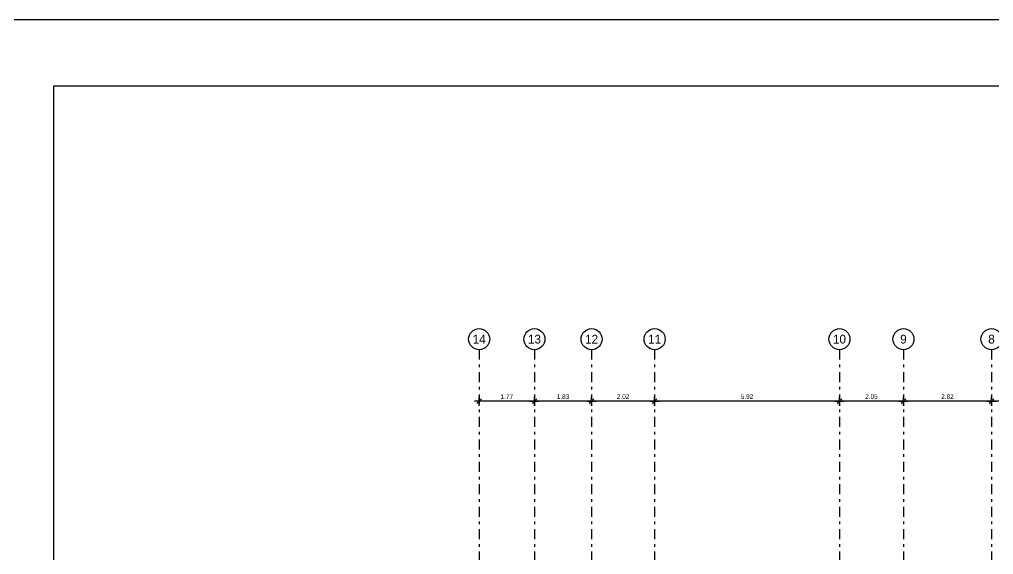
# Model space of a CAD drawing. Extents: x 185 to 567, y -69 to 170.
# Drawn here: x 290.57 to 328.01, y 149.44 to 170 of the extents above; entities that cross this region are included whole.
import ezdxf
from ezdxf.enums import TextEntityAlignment as Align

# ---------------------------------------------------------------- set-up
doc = ezdxf.new("R2010")
doc.units = 0
doc.header["$LTSCALE"] = 0.25
doc.header["$MEASUREMENT"] = 0
doc.header["$PDMODE"] = 35
doc.header["$PDSIZE"] = -1
doc.linetypes.add('B4-PLANS$0$DASHDOT', pattern=[25.4, 12.7, -6.35, 0, -6.35])
doc.linetypes.add('B4-PLANS$0$DOT2', pattern=[0.125, 0, -0.125])
doc.layers.get('0').update_dxf_attribs({"linetype": 'CONTINUOUS'})
doc.layers.get('Defpoints').update_dxf_attribs({"linetype": 'CONTINUOUS'})
for name, color, linetype in [('A-AX', 1, 'B4-PLANS$0$DASHDOT'), ('A-AXM', 4, 'CONTINUOUS'), ('A-EDM', 2, 'CONTINUOUS'), ('A-WL', 7, 'CONTINUOUS')]:
    doc.layers.add(name, color=color, linetype=linetype)
doc.styles.add('B4-PLANS$0$ROMANS', font='romans.shx')
doc.styles.add('B4-PLANS$0$XA', font='XARAB.SHX')
doc.styles.add('B4-PLANS$0$XARAB', font='xarab.shx')
doc.dimstyles.new('B4-PLANS$0$DIM100', dxfattribs={"dimtxt": 0.15, "dimasz": 0.12, "dimexe": 0.1, "dimexo": 0, "dimgap": 0.05, "dimtad": 1, "dimzin": 3, "dimdsep": 46, "dimtxsty": 'B4-PLANS$0$XARAB', "dimblk": 'B4-PLANS$0$DTICK', "dimcen": 0.09, "dimclrd": 256, "dimclre": 4, "dimclrt": 3, "dimadec": 0, "dimazin": 3, "dimtfac": 1, "dimtix": 1, "dimtmove": 2, "dimatfit": 0, "dimldrblk": 'B4-PLANS$0$DTICK', "dimfxl": 0.15, "dimtolj": 1, "dimtzin": 3, "dimlwd": -3, "dimlwe": -3, "dimarcsym": 0})

# ---------------------------------------------------------------- blocks, each defined once
blk = doc.blocks.new('B4-PLANS$0$ACRU1')
at = {"color": 2}
blk.add_circle((0, 0), 600, dxfattribs=at)
at = {"style": 'B4-PLANS$0$ROMANS'}
blk.add_attdef('A', text='', height=450, dxfattribs=at).set_placement((0, 0), align=Align.MIDDLE)
blk = doc.blocks.new('B4-PLANS$0$DTICK')
for p, q in [((-1.21, 0), (1.21, 0)), ((0, 1.21), (0, -1.21))]:
    blk.add_line(p, q)
at = {"color": 3}
blk.add_line((-0.63, -0.63), (0.63, 0.63), dxfattribs=at)
blk = doc.blocks.new('*D78')
at = {"layer": 'A-EDM', "color": 4, "linetype": 'B4-PLANS$0$DOT2', "lineweight": -3, "transparency": 16777216}
for p, q in [((-4.985, 8.435), (-4.985, 8.535)), ((0.085, 8.435), (0.085, 8.535))]:
    blk.add_line(p, q, dxfattribs=at)
at = {"layer": 'A-EDM', "lineweight": -3, "transparency": 16777216}
blk.add_line((-0.035, 8.435), (-4.865, 8.435), dxfattribs=at)
at = {"layer": 'Defpoints', "color": 0, "transparency": 16777216}
for p in [(-4.985, 8.435), (-4.985, 8.435), (0.085, 8.435)]:
    blk.add_point(p, dxfattribs=at)
at = {"layer": 'A-EDM', "lineweight": -3, "transparency": 16777216, "xscale": 0.12, "yscale": 0.12, "zscale": 0.12, "rotation": 180}
blk.add_blockref('B4-PLANS$0$DTICK', (-4.985, 8.435), dxfattribs=at)
at = {"layer": 'A-EDM', "lineweight": -3, "transparency": 16777216, "xscale": 0.12, "yscale": 0.12, "zscale": 0.12}
blk.add_blockref('B4-PLANS$0$DTICK', (0.085, 8.435), dxfattribs=at)
at = {"layer": 'A-EDM', "color": 3, "transparency": 16777216, "insert": (-2.45, 8.584), "char_height": 0.15, "attachment_point": 5, "style": 'B4-PLANS$0$XARAB'}
blk.add_mtext('\\A1;5.07', dxfattribs=at)
blk = doc.blocks.new('*D79')
at = {"layer": 'A-EDM', "color": 4, "linetype": 'B4-PLANS$0$DOT2', "lineweight": -3, "transparency": 16777216}
for p, q in [((-7.805, 8.435), (-7.805, 8.535)), ((-4.985, 8.435), (-4.985, 8.535))]:
    blk.add_line(p, q, dxfattribs=at)
at = {"layer": 'A-EDM', "lineweight": -3, "transparency": 16777216}
blk.add_line((-5.105, 8.435), (-7.685, 8.435), dxfattribs=at)
at = {"layer": 'Defpoints', "color": 0, "transparency": 16777216}
for p in [(-7.805, 8.435), (-7.805, 8.435), (-4.985, 8.435)]:
    blk.add_point(p, dxfattribs=at)
at = {"layer": 'A-EDM', "lineweight": -3, "transparency": 16777216, "xscale": 0.12, "yscale": 0.12, "zscale": 0.12, "rotation": 180}
blk.add_blockref('B4-PLANS$0$DTICK', (-7.805, 8.435), dxfattribs=at)
at = {"layer": 'A-EDM', "lineweight": -3, "transparency": 16777216, "xscale": 0.12, "yscale": 0.12, "zscale": 0.12}
blk.add_blockref('B4-PLANS$0$DTICK', (-4.985, 8.435), dxfattribs=at)
at = {"layer": 'A-EDM', "color": 3, "transparency": 16777216, "insert": (-6.395, 8.583), "char_height": 0.15, "attachment_point": 5, "style": 'B4-PLANS$0$XARAB'}
blk.add_mtext('\\A1;2.82', dxfattribs=at)
blk = doc.blocks.new('*D80')
at = {"layer": 'A-EDM', "color": 4, "linetype": 'B4-PLANS$0$DOT2', "lineweight": -3, "transparency": 16777216}
for p, q in [((-9.855, 8.435), (-9.855, 8.535)), ((-7.805, 8.435), (-7.805, 8.535))]:
    blk.add_line(p, q, dxfattribs=at)
at = {"layer": 'A-EDM', "lineweight": -3, "transparency": 16777216}
blk.add_line((-7.925, 8.435), (-9.735, 8.435), dxfattribs=at)
at = {"layer": 'Defpoints', "color": 0, "transparency": 16777216}
for p in [(-9.855, 8.435), (-9.855, 8.435), (-7.805, 8.435)]:
    blk.add_point(p, dxfattribs=at)
at = {"layer": 'A-EDM', "lineweight": -3, "transparency": 16777216, "xscale": 0.12, "yscale": 0.12, "zscale": 0.12, "rotation": 180}
blk.add_blockref('B4-PLANS$0$DTICK', (-9.855, 8.435), dxfattribs=at)
at = {"layer": 'A-EDM', "lineweight": -3, "transparency": 16777216, "xscale": 0.12, "yscale": 0.12, "zscale": 0.12}
blk.add_blockref('B4-PLANS$0$DTICK', (-7.805, 8.435), dxfattribs=at)
at = {"layer": 'A-EDM', "color": 3, "transparency": 16777216, "insert": (-8.83, 8.583), "char_height": 0.15, "attachment_point": 5, "style": 'B4-PLANS$0$XARAB'}
blk.add_mtext('\\A1;2.05', dxfattribs=at)
blk = doc.blocks.new('*D81')
at = {"layer": 'A-EDM', "color": 4, "linetype": 'B4-PLANS$0$DOT2', "lineweight": -3, "transparency": 16777216}
for p, q in [((-15.775, 8.435), (-15.775, 8.535)), ((-9.855, 8.435), (-9.855, 8.535))]:
    blk.add_line(p, q, dxfattribs=at)
at = {"layer": 'A-EDM', "lineweight": -3, "transparency": 16777216}
blk.add_line((-9.975, 8.435), (-15.655, 8.435), dxfattribs=at)
at = {"layer": 'Defpoints', "color": 0, "transparency": 16777216}
for p in [(-15.775, 8.435), (-15.775, 8.435), (-9.855, 8.435)]:
    blk.add_point(p, dxfattribs=at)
at = {"layer": 'A-EDM', "lineweight": -3, "transparency": 16777216, "xscale": 0.12, "yscale": 0.12, "zscale": 0.12, "rotation": 180}
blk.add_blockref('B4-PLANS$0$DTICK', (-15.775, 8.435), dxfattribs=at)
at = {"layer": 'A-EDM', "lineweight": -3, "transparency": 16777216, "xscale": 0.12, "yscale": 0.12, "zscale": 0.12}
blk.add_blockref('B4-PLANS$0$DTICK', (-9.855, 8.435), dxfattribs=at)
at = {"layer": 'A-EDM', "color": 3, "transparency": 16777216, "insert": (-12.815, 8.583), "char_height": 0.15, "attachment_point": 5, "style": 'B4-PLANS$0$XARAB'}
blk.add_mtext('\\A1;5.92', dxfattribs=at)
blk = doc.blocks.new('*D82')
at = {"layer": 'A-EDM', "color": 4, "linetype": 'B4-PLANS$0$DOT2', "lineweight": -3, "transparency": 16777216}
for p, q in [((-17.795, 8.435), (-17.795, 8.535)), ((-15.775, 8.435), (-15.775, 8.535))]:
    blk.add_line(p, q, dxfattribs=at)
at = {"layer": 'A-EDM', "lineweight": -3, "transparency": 16777216}
blk.add_line((-15.895, 8.435), (-17.675, 8.435), dxfattribs=at)
at = {"layer": 'Defpoints', "color": 0, "transparency": 16777216}
for p in [(-17.795, 8.435), (-17.795, 8.435), (-15.775, 8.435)]:
    blk.add_point(p, dxfattribs=at)
at = {"layer": 'A-EDM', "lineweight": -3, "transparency": 16777216, "xscale": 0.12, "yscale": 0.12, "zscale": 0.12, "rotation": 180}
blk.add_blockref('B4-PLANS$0$DTICK', (-17.795, 8.435), dxfattribs=at)
at = {"layer": 'A-EDM', "lineweight": -3, "transparency": 16777216, "xscale": 0.12, "yscale": 0.12, "zscale": 0.12}
blk.add_blockref('B4-PLANS$0$DTICK', (-15.775, 8.435), dxfattribs=at)
at = {"layer": 'A-EDM', "color": 3, "transparency": 16777216, "insert": (-16.785, 8.583), "char_height": 0.15, "attachment_point": 5, "style": 'B4-PLANS$0$XARAB'}
blk.add_mtext('\\A1;2.02', dxfattribs=at)
blk = doc.blocks.new('*D83')
at = {"layer": 'A-EDM', "color": 4, "linetype": 'B4-PLANS$0$DOT2', "lineweight": -3, "transparency": 16777216}
for p, q in [((-19.625, 8.435), (-19.625, 8.535)), ((-17.795, 8.435), (-17.795, 8.535))]:
    blk.add_line(p, q, dxfattribs=at)
at = {"layer": 'A-EDM', "lineweight": -3, "transparency": 16777216}
blk.add_line((-17.915, 8.435), (-19.505, 8.435), dxfattribs=at)
at = {"layer": 'Defpoints', "color": 0, "transparency": 16777216}
for p in [(-19.625, 8.435), (-19.625, 8.435), (-17.795, 8.435)]:
    blk.add_point(p, dxfattribs=at)
at = {"layer": 'A-EDM', "lineweight": -3, "transparency": 16777216, "xscale": 0.12, "yscale": 0.12, "zscale": 0.12, "rotation": 180}
blk.add_blockref('B4-PLANS$0$DTICK', (-19.625, 8.435), dxfattribs=at)
at = {"layer": 'A-EDM', "lineweight": -3, "transparency": 16777216, "xscale": 0.12, "yscale": 0.12, "zscale": 0.12}
blk.add_blockref('B4-PLANS$0$DTICK', (-17.795, 8.435), dxfattribs=at)
at = {"layer": 'A-EDM', "color": 3, "transparency": 16777216, "insert": (-18.71, 8.583), "char_height": 0.15, "attachment_point": 5, "style": 'B4-PLANS$0$XARAB'}
blk.add_mtext('\\A1;1.83', dxfattribs=at)
blk = doc.blocks.new('*D84')
at = {"layer": 'A-EDM', "color": 4, "linetype": 'B4-PLANS$0$DOT2', "lineweight": -3, "transparency": 16777216}
for p, q in [((-21.395, 8.435), (-21.395, 8.535)), ((-19.625, 8.435), (-19.625, 8.535))]:
    blk.add_line(p, q, dxfattribs=at)
at = {"layer": 'A-EDM', "lineweight": -3, "transparency": 16777216}
blk.add_line((-19.745, 8.435), (-21.275, 8.435), dxfattribs=at)
at = {"layer": 'Defpoints', "color": 0, "transparency": 16777216}
for p in [(-21.395, 8.435), (-21.395, 8.435), (-19.625, 8.435)]:
    blk.add_point(p, dxfattribs=at)
at = {"layer": 'A-EDM', "lineweight": -3, "transparency": 16777216, "xscale": 0.12, "yscale": 0.12, "zscale": 0.12, "rotation": 180}
blk.add_blockref('B4-PLANS$0$DTICK', (-21.395, 8.435), dxfattribs=at)
at = {"layer": 'A-EDM', "lineweight": -3, "transparency": 16777216, "xscale": 0.12, "yscale": 0.12, "zscale": 0.12}
blk.add_blockref('B4-PLANS$0$DTICK', (-19.625, 8.435), dxfattribs=at)
at = {"layer": 'A-EDM', "color": 3, "transparency": 16777216, "insert": (-20.51, 8.584), "char_height": 0.15, "attachment_point": 5, "style": 'B4-PLANS$0$XARAB'}
blk.add_mtext('\\A1;1.77', dxfattribs=at)
blk = doc.blocks.new('B4-PLANS$0$AXES-B2')
at = {"layer": 'A-AX', "ltscale": 0.1}
for p, q in [((-21.395, 10.085), (-21.395, -26.235)), ((-19.625, 10.085), (-19.625, -26.235)), ((-17.795, 10.085), (-17.795, -26.235)), ((-15.775, 10.085), (-15.775, -26.235)), ((-9.855, 10.085), (-9.855, -26.235)), ((-7.805, 10.085), (-7.805, -26.235)), ((-4.985, 10.085), (-4.985, -26.235))]:
    blk.add_line(p, q, dxfattribs=at)
at = {"layer": 'A-AXM'}
ref = blk.add_blockref('B4-PLANS$0$ACRU1', (-21.395, 10.422), dxfattribs=dict(at, xscale=0.000562499917577972, yscale=0.000562499917577972, zscale=0.000562499917577972, rotation=179.9999822130464))
ref.add_attrib('A', '14', dxfattribs={"layer": '0', "height": 0.2812, "rotation": 360, "style": 'B4-PLANS$0$XA', "flags": 12}).set_placement((-21.395, 10.422), align=Align.MIDDLE)
ref = blk.add_blockref('B4-PLANS$0$ACRU1', (-19.625, 10.422), dxfattribs=dict(at, xscale=0.0005624999175779698, yscale=0.0005624999175779698, zscale=0.0005624999175779698, rotation=179.9999822130464))
ref.add_attrib('A', '13', dxfattribs={"layer": '0', "height": 0.2812, "rotation": 360, "style": 'B4-PLANS$0$XA', "flags": 12}).set_placement((-19.625, 10.422), align=Align.MIDDLE)
ref = blk.add_blockref('B4-PLANS$0$ACRU1', (-17.795, 10.422), dxfattribs=dict(at, xscale=0.000562499917577972, yscale=0.000562499917577972, zscale=0.000562499917577972, rotation=179.9999822130464))
ref.add_attrib('A', '12', dxfattribs={"layer": '0', "height": 0.2812, "rotation": 360, "style": 'B4-PLANS$0$XA', "flags": 12}).set_placement((-17.795, 10.422), align=Align.MIDDLE)
ref = blk.add_blockref('B4-PLANS$0$ACRU1', (-15.775, 10.422), dxfattribs=dict(at, xscale=0.000562499917577972, yscale=0.000562499917577972, zscale=0.000562499917577972, rotation=179.9999822130464))
ref.add_attrib('A', '11', dxfattribs={"layer": '0', "height": 0.2812, "rotation": 360, "style": 'B4-PLANS$0$XA', "flags": 12}).set_placement((-15.775, 10.422), align=Align.MIDDLE)
ref = blk.add_blockref('B4-PLANS$0$ACRU1', (-9.855, 10.422), dxfattribs=dict(at, xscale=0.000562499917577972, yscale=0.000562499917577972, zscale=0.000562499917577972, rotation=179.9999822130464))
ref.add_attrib('A', '10', dxfattribs={"layer": '0', "height": 0.2812, "rotation": 360, "style": 'B4-PLANS$0$XA', "flags": 12}).set_placement((-9.855, 10.422), align=Align.MIDDLE)
ref = blk.add_blockref('B4-PLANS$0$ACRU1', (-7.805, 10.422), dxfattribs=dict(at, xscale=0.000562499917577972, yscale=0.000562499917577972, zscale=0.000562499917577972, rotation=179.9999822130464))
ref.add_attrib('A', '9', dxfattribs={"layer": '0', "height": 0.281, "rotation": 360, "style": 'B4-PLANS$0$XA', "flags": 12}).set_placement((-7.805, 10.422), align=Align.MIDDLE)
ref = blk.add_blockref('B4-PLANS$0$ACRU1', (-4.985, 10.422), dxfattribs=dict(at, xscale=0.000562499917577972, yscale=0.000562499917577972, zscale=0.000562499917577972, rotation=179.9999822130464))
ref.add_attrib('A', '8', dxfattribs={"layer": '0', "height": 0.281, "rotation": 360, "style": 'B4-PLANS$0$XA', "flags": 12}).set_placement((-4.985, 10.422), align=Align.MIDDLE)
at = {"layer": 'A-EDM'}
for base, p1, p2, picture, middle in [((-21.395, 8.435), (-19.625, 8.435), (-21.395, 8.435), '*D84', (-20.51, 8.584)), ((-19.625, 8.435), (-17.795, 8.435), (-19.625, 8.435), '*D83', (-18.71, 8.583)), ((-17.795, 8.435), (-15.775, 8.435), (-17.795, 8.435), '*D82', (-16.785, 8.583)), ((-15.775, 8.435), (-9.855, 8.435), (-15.775, 8.435), '*D81', (-12.815, 8.583)), ((-9.855, 8.435), (-7.805, 8.435), (-9.855, 8.435), '*D80', (-8.83, 8.583)), ((-7.805, 8.435), (-4.985, 8.435), (-7.805, 8.435), '*D79', (-6.395, 8.583)), ((-4.985, 8.435), (0.085, 8.435), (-4.985, 8.435), '*D78', (-2.45, 8.584))]:
    dim = blk.add_linear_dim(base=base, p1=p1, p2=p2, angle=0, dimstyle='B4-PLANS$0$DIM100', override={"dimfxl": 0.15}, dxfattribs=at)
    dim.commit()
    dim.dimension.update_dxf_attribs({"geometry": picture, "text_midpoint": middle})

msp = doc.modelspace()

# ---------------------------------------------------------------- linework, layer by layer
at = {"layer": 'A-WL', "linetype": 'ByBlock'}
msp.add_lwpolyline([(185.428, 169.995), (566.523, 169.995), (566.523, -69.274), (185.428, -69.274)], close=True, dxfattribs=at)
at = {"layer": 'Defpoints'}
msp.add_lwpolyline([(374.7, 167.434), (291.872, 167.434), (291.872, 100.95), (374.7, 100.95)], close=True, dxfattribs=at)

# ---------------------------------------------------------------- block references
at = {"layer": 'A-EDM', "linetype": 'ByBlock', "ltscale": 2, "xscale": 1.2, "yscale": 1.2, "zscale": 1.2}
msp.add_blockref('B4-PLANS$0$AXES-B2', (333.91, 145.211), dxfattribs=at)

doc.saveas('drawing.dxf')
